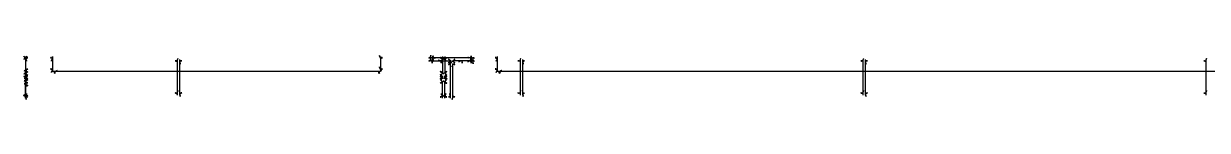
# Model space of a CAD drawing. Header units: millimetres. Extents: x -7889 to 13, y -75 to 78.
# Drawn here: x -7889 to -3919, y -75 to 78 of the extents above; entities that cross this region are included whole.
import ezdxf

# ---------------------------------------------------------------- set-up
doc = ezdxf.new("R2010")
doc.units = ezdxf.units.MM
for name, color, linetype in [('AutoDetect_10_49', 1, 'Continuous'), ('AutoDetect_11_62', 1, 'Continuous'), ('AutoDetect_12_61', 1, 'Continuous'), ('AutoDetect_13_54', 1, 'Continuous'), ('AutoDetect_14_55', 1, 'Continuous'), ('AutoDetect_15_46', 1, 'Continuous'), ('AutoDetect_16_47', 1, 'Continuous'), ('AutoDetect_17_59', 1, 'Continuous'), ('AutoDetect_18_58', 1, 'Continuous'), ('AutoDetect_19_68', 1, 'Continuous'), ('AutoDetect_1_81', 1, 'Continuous'), ('AutoDetect_20_67', 1, 'Continuous'), ('AutoDetect_2_77', 1, 'Continuous'), ('AutoDetect_39_42', 1, 'Continuous'), ('AutoDetect_3_75', 1, 'Continuous'), ('AutoDetect_3_76', 1, 'Continuous'), ('AutoDetect_3_80', 1, 'Continuous'), ('AutoDetect_41_44', 1, 'Continuous'), ('AutoDetect_42_45', 1, 'Continuous'), ('AutoDetect_43_65', 1, 'Continuous'), ('AutoDetect_44_72', 1, 'Continuous'), ('AutoDetect_45_66', 1, 'Continuous'), ('AutoDetect_46_73', 1, 'Continuous'), ('AutoDetect_47_41', 1, 'Continuous'), ('AutoDetect_49_56', 1, 'Continuous'), ('AutoDetect_4_74', 1, 'Continuous'), ('AutoDetect_4_78', 1, 'Continuous'), ('AutoDetect_4_82', 1, 'Continuous'), ('AutoDetect_53_57', 1, 'Continuous'), ('AutoDetect_54_60', 1, 'Continuous'), ('AutoDetect_55_79', 1, 'Continuous'), ('AutoDetect_56_71', 1, 'Continuous'), ('AutoDetect_57_69', 1, 'Continuous'), ('AutoDetect_57_70', 1, 'Continuous'), ('AutoDetect_60_64', 1, 'Continuous'), ('AutoDetect_61_63', 1, 'Continuous'), ('AutoDetect_71_53', 1, 'Continuous'), ('AutoDetect_72_48', 1, 'Continuous'), ('AutoDetect_73_52', 1, 'Continuous'), ('AutoDetect_74_51', 1, 'Continuous'), ('AutoDetect_9_50', 1, 'Continuous'), ('Platte_ID_GUID_7F974D67_DAB2_4c41_98B3_3F86D18BA102', 1, 'Continuous')]:
    doc.layers.add(name, color=color, linetype=linetype)

# ---------------------------------------------------------------- blocks, each defined once
blk = doc.blocks.new('Kontrollpunkt')
at = {"color": 0}
for q in [(0, 6), (8, 0), (0, 0, 4)]:
    blk.add_line((0, 0), q, dxfattribs=at)
for points in [[(0.25, 8, -0.25), (-0.25, 8, -0.25), (-0.25, 8, 0.25), (0, 10, 0), (-0.25, 8, -0.25), (0.25, 8, 0.25), (0, 10, 0), (0.25, 8, -0.25), (0.25, 8, 0.25), (-0.25, 8, 0.25)], [(0.25, 6, -0.25), (-0.25, 6, -0.25), (-0.25, 6, 0.25), (0, 8, 0), (-0.25, 6, -0.25), (0.25, 6, 0.25), (0, 8, 0), (0.25, 6, -0.25), (0.25, 6, 0.25), (-0.25, 6, 0.25)], [(0.25, 0.25, 4), (-0.25, 0.25, 4), (-0.25, -0.25, 4), (0, 0, 6), (-0.25, 0.25, 4), (0.25, -0.25, 4), (0, 0, 6), (0.25, 0.25, 4), (0.25, -0.25, 4), (-0.25, -0.25, 4)], [(0.25, 0.25, 6), (-0.25, 0.25, 6), (-0.25, -0.25, 6), (0, 0, 8), (-0.25, 0.25, 6), (0.25, -0.25, 6), (0, 0, 8), (0.25, 0.25, 6), (0.25, -0.25, 6), (-0.25, -0.25, 6)], [(0.25, 0.25, 8), (-0.25, 0.25, 8), (-0.25, -0.25, 8), (0, 0, 10), (-0.25, 0.25, 8), (0.25, -0.25, 8), (0, 0, 10), (0.25, 0.25, 8), (0.25, -0.25, 8), (-0.25, -0.25, 8)], [(8, 0.25, -0.25), (8, 0.25, 0.25), (8, -0.25, 0.25), (10, 0, 0), (8, 0.25, 0.25), (8, -0.25, -0.25), (10, 0, 0), (8, 0.25, -0.25), (8, -0.25, -0.25), (8, -0.25, 0.25)]]:
    blk.add_polyline3d(points, dxfattribs=at)

msp = doc.modelspace()

# ---------------------------------------------------------------- linework, layer by layer
at = {"layer": 'AutoDetect_10_49', "color": 1}
msp.add_line((-6476.5, -2.8, -339.5), (-6476.5, -2.8, -427.5), dxfattribs=at)
at = {"layer": 'AutoDetect_11_62', "color": 1}
msp.add_line((-6484.5, -69.8, -440.5), (-6484.5, -15.8, -440.5), dxfattribs=at)
at = {"layer": 'AutoDetect_12_61', "color": 1}
msp.add_line((-6476.5, -69.8, -440.5), (-6476.5, -15.8, -440.5), dxfattribs=at)
at = {"layer": 'AutoDetect_13_54', "color": 1}
msp.add_line((-6476.5, -69.8, -326.5), (-6476.5, -15.8, -326.5), dxfattribs=at)
at = {"layer": 'AutoDetect_14_55', "color": 1}
msp.add_line((-6484.5, -69.8, -326.5), (-6484.5, -15.8, -326.5), dxfattribs=at)
at = {"layer": 'AutoDetect_15_46', "color": 1}
msp.add_line((-6476.5, 2.7, -339.5), (-6476.5, 2.7, -427.5), dxfattribs=at)
at = {"layer": 'AutoDetect_16_47', "color": 1}
msp.add_line((-6484.5, 2.7, -339.5), (-6484.5, 2.7, -427.5), dxfattribs=at)
at = {"layer": 'AutoDetect_17_59', "color": 1}
msp.add_line((-6484.5, 69.8, -326.5), (-6484.5, 15.8, -326.5), dxfattribs=at)
at = {"layer": 'AutoDetect_18_58', "color": 1}
msp.add_line((-6476.5, 69.8, -326.5), (-6476.5, 15.8, -326.5), dxfattribs=at)
at = {"layer": 'AutoDetect_19_68', "color": 1}
msp.add_line((-6484.5, 69.8, -440.5), (-6484.5, 15.8, -440.5), dxfattribs=at)
at = {"layer": 'AutoDetect_1_81', "color": 1}
msp.add_line((-7882.4, 70, -317), (-7882.4, -70, -317), dxfattribs=at)
at = {"layer": 'AutoDetect_20_67', "color": 1}
msp.add_line((-6476.5, 69.8, -440.5), (-6476.5, 15.8, -440.5), dxfattribs=at)
at = {"layer": 'AutoDetect_2_77', "color": 1}
msp.add_line((-7882.4, 70, -450), (-7882.4, -70, -450), dxfattribs=at)
at = {"layer": 'AutoDetect_39_42', "color": 1}
msp.add_line((-3923.8, 60, -317), (-3923.8, -60, -317), dxfattribs=at)
at = {"layer": 'AutoDetect_3_75', "color": 1}
msp.add_line((-7882.4, -2.8, -337.5), (-7882.4, -2.8, -429.5), dxfattribs=at)
at = {"layer": 'AutoDetect_3_75', "color": 1, "extrusion": (-1, 0, 0)}
for centre, start, end in [((14.7, -337.5, 7882.4), 135, 180), ((14.7, -429.5, 7882.4), 180, 225)]:
    msp.add_arc(centre, 12, start, end, dxfattribs=at)
at = {"layer": 'AutoDetect_3_76', "color": 1}
msp.add_line((-7882.4, -69.9, -325.5), (-7882.4, -14.8, -325.5), dxfattribs=at)
at = {"layer": 'AutoDetect_3_76', "color": 1, "extrusion": (-1, 0, 0)}
msp.add_arc((14.7, -337.5, 7882.4), 12, 90, 135, dxfattribs=at)
at = {"layer": 'AutoDetect_3_80', "color": 1}
msp.add_line((-7882.4, -69.9, -441.5), (-7882.4, -14.8, -441.5), dxfattribs=at)
at = {"layer": 'AutoDetect_3_80', "color": 1, "extrusion": (1, 0, 0)}
msp.add_arc((-14.8, -429.5, -7882.4), 12, 270, 315, dxfattribs=at)
at = {"layer": 'AutoDetect_41_44', "color": 1}
msp.add_line((-5073.8, 60, -317), (-5073.8, -60, -317), dxfattribs=at)
at = {"layer": 'AutoDetect_42_45', "color": 1}
msp.add_line((-5065.8, 60, -317), (-5065.8, -60, -317), dxfattribs=at)
at = {"layer": 'AutoDetect_43_65', "color": 1}
msp.add_line((-6223.8, 60, -317), (-6223.8, -60, -317), dxfattribs=at)
at = {"layer": 'AutoDetect_44_72', "color": 1}
msp.add_line((-6215.8, 60, -317), (-6215.8, -60, -317), dxfattribs=at)
at = {"layer": 'AutoDetect_45_66', "color": 1}
msp.add_line((-7373.8, 60, -317), (-7373.8, -60, -317), dxfattribs=at)
at = {"layer": 'AutoDetect_46_73', "color": 1}
msp.add_line((-7365.8, 60, -317), (-7365.8, -60, -317), dxfattribs=at)
at = {"layer": 'AutoDetect_47_41', "color": 1}
msp.add_line((-2400.5, 20, -450), (-6300.5, 20, -450), dxfattribs=at)
at = {"layer": 'AutoDetect_49_56', "color": 1}
msp.add_line((-6300.5, 70, -450), (-6300.5, 20, -450), dxfattribs=at)
at = {"layer": 'AutoDetect_4_74', "color": 1}
msp.add_line((-7882.4, 2.7, -429.5), (-7882.4, 2.7, -337.5), dxfattribs=at)
at = {"layer": 'AutoDetect_4_74', "color": 1, "extrusion": (-1, 0, 0)}
for centre, start, end in [((-14.8, -429.5, 7882.4), 315, 360), ((-14.8, -337.5, 7882.4), 0, 45)]:
    msp.add_arc(centre, 12, start, end, dxfattribs=at)
at = {"layer": 'AutoDetect_4_78', "color": 1}
msp.add_line((-7882.4, 69.9, -325.5), (-7882.4, 14.7, -325.5), dxfattribs=at)
at = {"layer": 'AutoDetect_4_78', "color": 1, "extrusion": (1, 0, 0)}
msp.add_arc((14.7, -337.5, -7882.4), 12, 90, 135, dxfattribs=at)
at = {"layer": 'AutoDetect_4_82', "color": 1}
msp.add_line((-7882.4, 69.9, -441.5), (-7882.4, 14.7, -441.5), dxfattribs=at)
at = {"layer": 'AutoDetect_4_82', "color": 1, "extrusion": (-1, 0, 0)}
msp.add_arc((-14.8, -429.5, 7882.4), 12, 270, 315, dxfattribs=at)
at = {"layer": 'AutoDetect_53_57', "color": 1}
msp.add_line((-6692.4, 20, -450), (-7792.4, 20, -450), dxfattribs=at)
at = {"layer": 'AutoDetect_54_60', "color": 1}
msp.add_line((-6692.4, 70, -450), (-6692.4, 20, -450), dxfattribs=at)
at = {"layer": 'AutoDetect_55_79', "color": 1}
msp.add_line((-7792.4, 70, -450), (-7792.4, 20, -450), dxfattribs=at)
at = {"layer": 'AutoDetect_56_71', "color": 1}
msp.add_line((-6383.4, 65, -317), (-6523.4, 65, -317), dxfattribs=at)
at = {"layer": 'AutoDetect_57_69', "color": 1}
msp.add_line((-6383.4, 55, -317), (-6449.4, 55, -317), dxfattribs=at)
at = {"layer": 'AutoDetect_57_70', "color": 1}
msp.add_line((-6523.4, 55, -317), (-6457.4, 55, -317), dxfattribs=at)
at = {"layer": 'AutoDetect_60_64', "color": 1}
msp.add_line((-6457.4, -70, -317), (-6457.4, 45, -317), dxfattribs=at)
at = {"layer": 'AutoDetect_61_63', "color": 1}
msp.add_line((-6449.4, -70, -317), (-6449.4, 45, -317), dxfattribs=at)
at = {"layer": 'AutoDetect_71_53', "color": 1}
msp.add_line((-6383.4, 65, -267), (-6523.4, 65, -267), dxfattribs=at)
at = {"layer": 'AutoDetect_72_48', "color": 1}
msp.add_line((-6383.4, 65, -272), (-6523.4, 65, -272), dxfattribs=at)
at = {"layer": 'AutoDetect_73_52', "color": 1}
msp.add_line((-6457.4, 55, -267), (-6457.4, 55, -307), dxfattribs=at)
at = {"layer": 'AutoDetect_74_51', "color": 1}
msp.add_line((-6449.4, 55, -267), (-6449.4, 55, -307), dxfattribs=at)
at = {"layer": 'AutoDetect_9_50', "color": 1}
msp.add_line((-6484.5, -2.8, -339.5), (-6484.5, -2.8, -427.5), dxfattribs=at)

# ---------------------------------------------------------------- block references
at = {"layer": 'AutoDetect_10_49', "color": 1, "extrusion": (0.702671, -0.702671, -0.111831), "rotation": 263.6190590725203}
msp.add_blockref('Kontrollpunkt', (-4581.5, -849.3, -4510.9), dxfattribs=at)
at = {"layer": 'AutoDetect_10_49', "color": 1, "extrusion": (0.696364, -0.696364, 0.173648)}
for p, rotation in [((-4581.5, 421.2, -4574), 279.8510761165839), ((-4581.5, 373.9, -4582.3), 270.0347945626858)]:
    msp.add_blockref('Kontrollpunkt', p, dxfattribs=dict(at, rotation=rotation))
at = {"layer": 'AutoDetect_11_62', "color": 1, "extrusion": (-0.722286, -0.362, 0.589286), "rotation": 97.18523349024966}
msp.add_blockref('Kontrollpunkt', (-2891.4, -3776.2, 4429.8), dxfattribs=at)
at = {"layer": 'AutoDetect_11_62', "color": 1, "extrusion": (-0.696364, -0.173648, 0.696364), "rotation": 98.13857298109163}
msp.add_blockref('Kontrollpunkt', (-1507.1, -4708.3, 4219.9), dxfattribs=at)
at = {"layer": 'AutoDetect_12_61', "color": 1, "extrusion": (0.722286, -0.362, 0.589286), "rotation": 262.8147667337925}
msp.add_blockref('Kontrollpunkt', (-2915.9, 3051.9, -4931.7), dxfattribs=at)
at = {"layer": 'AutoDetect_12_61', "color": 1, "extrusion": (0.696364, -0.173648, 0.696364), "rotation": 261.8614270189084}
msp.add_blockref('Kontrollpunkt', (-1628.9, 4049.1, -4805.7), dxfattribs=at)
at = {"layer": 'AutoDetect_13_54', "color": 1, "extrusion": (0.642605, -0.417273, -0.642605), "rotation": 270.5000077856872}
msp.add_blockref('Kontrollpunkt', (-3540.3, -3735.1, -3945.4), dxfattribs=at)
at = {"layer": 'AutoDetect_13_54', "color": 1, "extrusion": (0.696364, -0.173648, -0.696364), "rotation": 278.1385729810916}
msp.add_blockref('Kontrollpunkt', (-1628.9, -4599.6, -4271.5), dxfattribs=at)
at = {"layer": 'AutoDetect_14_55', "color": 1, "extrusion": (-0.721719, -0.362174, -0.589875), "rotation": 82.85911966350352}
msp.add_blockref('Kontrollpunkt', (-2894.3, 3159.2, 4878.3), dxfattribs=at)
at = {"layer": 'AutoDetect_14_55', "color": 1, "extrusion": (-0.696364, -0.173648, -0.696364), "rotation": 81.86142701890837}
msp.add_blockref('Kontrollpunkt', (-1507.1, 4157.8, 4754), dxfattribs=at)
at = {"layer": 'AutoDetect_15_46', "color": 1, "extrusion": (0.696364, 0.696364, 0.173648)}
for p, rotation in [((4581.5, 421.2, -4574), 77.24859307823723), ((4581.5, 373.9, -4582.3), 88.4276586046125)]:
    msp.add_blockref('Kontrollpunkt', p, dxfattribs=dict(at, rotation=rotation))
at = {"layer": 'AutoDetect_15_46', "color": 1, "extrusion": (0.702671, 0.702671, -0.11183), "rotation": 98.29189962214313}
msp.add_blockref('Kontrollpunkt', (4581.5, -849.3, -4510.9), dxfattribs=at)
at = {"layer": 'AutoDetect_16_47', "color": 1, "extrusion": (-0.696364, 0.696364, 0.173648)}
for p, rotation in [((4583.3, -1170.3, 4451.6), 279.8510761165839), ((4583.3, -1217.6, 4443.2), 270.0347945626858)]:
    msp.add_blockref('Kontrollpunkt', p, dxfattribs=dict(at, rotation=rotation))
at = {"layer": 'AutoDetect_16_47', "color": 1, "extrusion": (-0.702671, 0.702671, -0.111829), "rotation": 263.619165353783}
msp.add_blockref('Kontrollpunkt', (4583.3, 175.6, 4596.4), dxfattribs=at)
at = {"layer": 'AutoDetect_17_59', "color": 1, "extrusion": (-0.696364, 0.173648, -0.696364), "rotation": 278.1385729810916}
msp.add_blockref('Kontrollpunkt', (1507.1, 4157.8, 4754), dxfattribs=at)
at = {"layer": 'AutoDetect_17_59', "color": 1, "extrusion": (-0.721718, 0.362175, -0.589875), "rotation": 277.1408227261156}
msp.add_blockref('Kontrollpunkt', (2894.3, 3159.2, 4878.3), dxfattribs=at)
at = {"layer": 'AutoDetect_18_58', "color": 1, "extrusion": (0.696364, 0.173648, -0.696364), "rotation": 81.86142701890837}
msp.add_blockref('Kontrollpunkt', (1628.9, -4599.6, -4271.5), dxfattribs=at)
at = {"layer": 'AutoDetect_18_58', "color": 1, "extrusion": (0.642605, 0.417275, -0.642605), "rotation": 89.50004007375696}
msp.add_blockref('Kontrollpunkt', (3540.3, -3735.1, -3945.4), dxfattribs=at)
at = {"layer": 'AutoDetect_19_68', "color": 1, "extrusion": (-0.696364, 0.173648, 0.696364), "rotation": 261.8614270189084}
msp.add_blockref('Kontrollpunkt', (1507.1, -4708.3, 4219.9), dxfattribs=at)
at = {"layer": 'AutoDetect_19_68', "color": 1, "extrusion": (-0.722287, 0.361998, 0.589287), "rotation": 262.8147319997511}
msp.add_blockref('Kontrollpunkt', (2891.4, -3776.2, 4429.8), dxfattribs=at)
at = {"layer": 'AutoDetect_1_81', "color": 1, "extrusion": (0.696365, 0.173648, 0.696364), "rotation": 180}
for p in [(1969.3, 5087.6, -5698.7), (1845.1, 5109.2, -5720.9)]:
    msp.add_blockref('Kontrollpunkt', p, dxfattribs=at)
at = {"layer": 'AutoDetect_20_67', "color": 1, "extrusion": (0.696364, 0.173648, 0.696364), "rotation": 98.13857298109163}
msp.add_blockref('Kontrollpunkt', (1628.9, 4049.1, -4805.7), dxfattribs=at)
at = {"layer": 'AutoDetect_20_67', "color": 1, "extrusion": (0.722287, 0.361998, 0.589287), "rotation": 97.18526799655588}
msp.add_blockref('Kontrollpunkt', (2915.9, 3051.9, -4931.7), dxfattribs=at)
at = {"layer": 'AutoDetect_2_77', "color": 1, "extrusion": (0.696364, 0.173648, -0.696365), "rotation": 324.9858000495865}
for p in [(1969.3, -5638.1, -5164.6), (1845.1, -5659.7, -5186.8)]:
    msp.add_blockref('Kontrollpunkt', p, dxfattribs=at)
at = {"layer": 'AutoDetect_39_42', "color": 1, "extrusion": (-0.696364, 0.173648, 0.696365), "rotation": 180}
for p in [(897, -2887.8, 2521), (1001.8, -2869.6, 2502.3)]:
    msp.add_blockref('Kontrollpunkt', p, dxfattribs=at)
at = {"layer": 'AutoDetect_3_75', "color": 1, "extrusion": (0.650894, -0.650895, -0.390732), "rotation": 248.6577771660744}
msp.add_blockref('Kontrollpunkt', (-5575.7, -2487.7, -4997), dxfattribs=at)
at = {"layer": 'AutoDetect_3_75', "color": 1, "extrusion": (0.701498, -0.701498, -0.125706), "rotation": 262.8351624206737}
msp.add_blockref('Kontrollpunkt', (-5575.7, -1035.2, -5485.1), dxfattribs=at)
at = {"layer": 'AutoDetect_3_75', "color": 1, "extrusion": (0.650896, -0.650895, 0.39073), "rotation": 291.3420467816904}
msp.add_blockref('Kontrollpunkt', (-5575.7, 1781.7, -5296.7), dxfattribs=at)
at = {"layer": 'AutoDetect_3_75', "color": 1, "extrusion": (0.696365, -0.696364, 0.173647), "rotation": 279.8509938381412}
for p in [(-5575.7, 595.8, -5552.7), (-5575.7, 554.4, -5560)]:
    msp.add_blockref('Kontrollpunkt', p, dxfattribs=at)
at = {"layer": 'AutoDetect_3_76', "color": 1, "extrusion": (0.623325, -0.472156, -0.623326), "rotation": 267.3370087953414}
msp.add_blockref('Kontrollpunkt', (-4771.2, -4165.5, -4703.4), dxfattribs=at)
at = {"layer": 'AutoDetect_3_76', "color": 1, "extrusion": (0.739336, -0.306249, -0.599661), "rotation": 278.2500213663056}
msp.add_blockref('Kontrollpunkt', (-3039.4, -4621.8, -5625), dxfattribs=at)
at = {"layer": 'AutoDetect_3_76', "color": 1, "extrusion": (0.696364, -0.173648, -0.696365), "rotation": 278.1385368344696}
msp.add_blockref('Kontrollpunkt', (-1969.2, -5548.8, -5251.3), dxfattribs=at)
at = {"layer": 'AutoDetect_3_80', "color": 1, "extrusion": (0.711959, -0.390731, 0.583476), "rotation": 265.1443185436964}
msp.add_blockref('Kontrollpunkt', (-3805.3, 3669.2, -5863.8), dxfattribs=at)
at = {"layer": 'AutoDetect_3_80', "color": 1, "extrusion": (0.777566, -0.263137, 0.571095), "rotation": 258.7388360195235}
msp.add_blockref('Kontrollpunkt', (-2550.2, 3897.1, -6374.7), dxfattribs=at)
at = {"layer": 'AutoDetect_3_80', "color": 1, "extrusion": (0.696365, -0.173648, 0.696364), "rotation": 261.8613908723428}
msp.add_blockref('Kontrollpunkt', (-1969.2, 4998.3, -5785.4), dxfattribs=at)
at = {"layer": 'AutoDetect_41_44', "color": 1, "extrusion": (-0.696364, 0.173648, 0.696365), "rotation": 180}
for p in [(1175.2, -3664.8, 3321.8), (1280, -3646.6, 3303.1)]:
    msp.add_blockref('Kontrollpunkt', p, dxfattribs=at)
at = {"layer": 'AutoDetect_42_45', "color": 1, "extrusion": (0.696365, 0.173648, 0.696364), "rotation": 180}
for p in [(1278.1, 3186.2, -3739), (1173.3, 3204.4, -3757.8)]:
    msp.add_blockref('Kontrollpunkt', p, dxfattribs=at)
at = {"layer": 'AutoDetect_43_65', "color": 1, "extrusion": (-0.696364, 0.173648, 0.696365), "rotation": 180}
for p in [(1453.5, -4441.9, 4122.7), (1558.3, -4423.7, 4103.9)]:
    msp.add_blockref('Kontrollpunkt', p, dxfattribs=at)
at = {"layer": 'AutoDetect_44_72', "color": 1, "extrusion": (0.696365, 0.173648, 0.696364), "rotation": 180}
for p in [(1556.3, 3963.3, -4539.8), (1451.5, 3981.4, -4558.6)]:
    msp.add_blockref('Kontrollpunkt', p, dxfattribs=at)
at = {"layer": 'AutoDetect_45_66', "color": 1, "extrusion": (-0.696364, 0.173648, 0.696365), "rotation": 180}
for p in [(1731.7, -5218.9, 4923.5), (1836.5, -5200.7, 4904.7)]:
    msp.add_blockref('Kontrollpunkt', p, dxfattribs=at)
at = {"layer": 'AutoDetect_46_73', "color": 1, "extrusion": (0.696365, 0.173648, 0.696364), "rotation": 180}
for p in [(1834.6, 4740.3, -5340.7), (1729.8, 4758.5, -5359.4)]:
    msp.add_blockref('Kontrollpunkt', p, dxfattribs=at)
at = {"layer": 'AutoDetect_47_41', "color": 1, "extrusion": (0.173648, -0.696364, -0.696364), "rotation": 341.9218654017965}
msp.add_blockref('Kontrollpunkt', (-6102.6, -1397, -793.6), dxfattribs=at)
at = {"layer": 'AutoDetect_49_56', "color": 1, "extrusion": (-0.696364, 0.173648, -0.696364), "rotation": 8.42001581537744}
for p in [(1462.3, 3944.9, 4711.9), (1499.2, 3938.5, 4705.3)]:
    msp.add_blockref('Kontrollpunkt', p, dxfattribs=at)
at = {"layer": 'AutoDetect_4_74', "color": 1, "extrusion": (0.650896, 0.650896, 0.39073), "rotation": 63.01439498910197}
msp.add_blockref('Kontrollpunkt', (5575.7, 1781.7, -5296.7), dxfattribs=at)
at = {"layer": 'AutoDetect_4_74', "color": 1, "extrusion": (0.701498, 0.701498, 0.125706), "rotation": 80.696299494927}
msp.add_blockref('Kontrollpunkt', (5575.7, 274.3, -5581.6), dxfattribs=at)
at = {"layer": 'AutoDetect_4_74', "color": 1, "extrusion": (0.696364, 0.696364, -0.17365), "rotation": 102.7515058494407}
for p in [(5575.7, -1351.1, -5419.5), (5575.7, -1309.8, -5426.8)]:
    msp.add_blockref('Kontrollpunkt', p, dxfattribs=at)
at = {"layer": 'AutoDetect_4_74', "color": 1, "extrusion": (0.650895, 0.650895, -0.390732), "rotation": 116.9857593889527}
msp.add_blockref('Kontrollpunkt', (5575.7, -2487.7, -4997), dxfattribs=at)
at = {"layer": 'AutoDetect_4_78', "color": 1, "extrusion": (0.696364, 0.173648, -0.696365), "rotation": 81.86146316553038}
msp.add_blockref('Kontrollpunkt', (1969.2, -5548.8, -5251.3), dxfattribs=at)
at = {"layer": 'AutoDetect_4_78', "color": 1, "extrusion": (0.703149, 0.328819, -0.630444), "rotation": 84.90095182790768}
msp.add_blockref('Kontrollpunkt', (3361.5, -4747.6, -5329.2), dxfattribs=at)
at = {"layer": 'AutoDetect_4_78', "color": 1, "extrusion": (0.71196, 0.390731, -0.583474), "rotation": 85.14428864462003}
msp.add_blockref('Kontrollpunkt', (3805.3, -4292.1, -5416.3), dxfattribs=at)
at = {"layer": 'AutoDetect_4_82', "color": 1, "extrusion": (0.696365, 0.173648, 0.696364), "rotation": 98.13860912765725}
msp.add_blockref('Kontrollpunkt', (1969.2, 4998.3, -5785.4), dxfattribs=at)
at = {"layer": 'AutoDetect_4_82', "color": 1, "extrusion": (0.623326, 0.472154, 0.623325), "rotation": 87.33718647264728}
msp.add_blockref('Kontrollpunkt', (4771.2, 3565.8, -5181.6), dxfattribs=at)
at = {"layer": 'AutoDetect_4_82', "color": 1, "extrusion": (0.739337, 0.306248, 0.59966), "rotation": 98.25013018500638}
msp.add_blockref('Kontrollpunkt', (3039.4, 4008, -6084.9), dxfattribs=at)
at = {"layer": 'AutoDetect_53_57', "color": 1, "extrusion": (0.173648, -0.696364, -0.696364), "rotation": 354.5377619568364}
for p in [(-7550.2, -1648.4, -1052.7), (-6494.6, -1465.1, -863.7)]:
    msp.add_blockref('Kontrollpunkt', p, dxfattribs=at)
at = {"layer": 'AutoDetect_54_60', "color": 1, "extrusion": (0.696364, 0.173648, -0.696364), "rotation": 352.4828843366759}
for p in [(1681.4, -4834.1, -4335.9), (1644.5, -4840.5, -4342.5)]:
    msp.add_blockref('Kontrollpunkt', p, dxfattribs=at)
at = {"layer": 'AutoDetect_55_79', "color": 1, "extrusion": (-0.696364, 0.173648, -0.696364), "rotation": 10.02243086569723}
for p in [(1823.3, 4953, 5750.8), (1860.2, 4946.6, 5744.2)]:
    msp.add_blockref('Kontrollpunkt', p, dxfattribs=at)
at = {"layer": 'AutoDetect_56_71', "color": 2, "extrusion": (0.173648, 0.696364, 0.696364), "rotation": 9.851073708204042}
for p in [(6339.4, 826.7, -1307.2), (6215.2, 805.1, -1285)]:
    msp.add_blockref('Kontrollpunkt', p, dxfattribs=at)
at = {"layer": 'AutoDetect_57_69', "color": 1, "extrusion": (0.575779, -0.578135, 0.578134), "rotation": 180}
msp.add_blockref('Kontrollpunkt', (-4530.9, 2395, -3928.5), dxfattribs=at)
at = {"layer": 'AutoDetect_57_69', "color": 1, "extrusion": (0.173648, -0.696364, 0.696364), "rotation": 180}
for p in [(-6215.3, 891.2, -1373.8), (-6186.2, 886.2, -1368.6)]:
    msp.add_blockref('Kontrollpunkt', p, dxfattribs=at)
at = {"layer": 'AutoDetect_57_70', "color": 1, "extrusion": (-0.173648, -0.696364, 0.696364), "rotation": 180}
for p in [(-6337, -1288.5, 872.7), (-6307.9, -1283.4, 867.5)]:
    msp.add_blockref('Kontrollpunkt', p, dxfattribs=at)
at = {"layer": 'AutoDetect_57_70', "color": 1, "extrusion": (-0.575778, -0.578134, 0.578135), "rotation": 180}
msp.add_blockref('Kontrollpunkt', (-4614.2, -2870.5, 3502.9), dxfattribs=at)
at = {"layer": 'AutoDetect_60_64', "color": 1, "extrusion": (-0.696364, -0.173648, 0.696365), "rotation": 180}
for p in [(-1606.1, -4583, 4268.1), (-1500.3, -4601.4, 4287)]:
    msp.add_blockref('Kontrollpunkt', p, dxfattribs=at)
at = {"layer": 'AutoDetect_61_63', "color": 1, "extrusion": (0.696365, -0.173648, 0.696364), "rotation": 180}
for p in [(-1516.8, 4137.7, -4719.7), (-1622.6, 4119.4, -4700.8)]:
    msp.add_blockref('Kontrollpunkt', p, dxfattribs=at)
at = {"layer": 'AutoDetect_71_53', "color": 1, "extrusion": (0.173649, -0.696364, 0.696364), "rotation": 340.2977703051427}
for p in [(-6308, 950.4, -1362.9), (-6183.8, 928.8, -1340.7)]:
    msp.add_blockref('Kontrollpunkt', p, dxfattribs=at)
at = {"layer": 'AutoDetect_72_48', "color": 1, "extrusion": (0.173647, 0.696364, -0.696364), "rotation": 160.297925228558}
for p in [(6339.4, -1249.4, -897), (6215.2, -1227.8, -874.8)]:
    msp.add_blockref('Kontrollpunkt', p, dxfattribs=at)
at = {"layer": 'AutoDetect_73_52', "color": 1, "extrusion": (-0.696364, -0.696364, 0.173649), "rotation": 88.42759515713522}
for p in [(-4604.9, -1055, 4411), (-4604.9, -1088.5, 4405.1)]:
    msp.add_blockref('Kontrollpunkt', p, dxfattribs=at)
at = {"layer": 'AutoDetect_74_51', "color": 1, "extrusion": (0.696364, -0.696364, 0.173647), "rotation": 270.0347468222073}
for p in [(-4521.5, 529.8, -4576.8), (-4521.5, 496.3, -4582.7)]:
    msp.add_blockref('Kontrollpunkt', p, dxfattribs=at)
at = {"layer": 'AutoDetect_9_50', "color": 1, "extrusion": (-0.702671, -0.702671, -0.111832), "rotation": 98.29201667951108}
msp.add_blockref('Kontrollpunkt', (-4583.3, 175.6, 4596.3), dxfattribs=at)
at = {"layer": 'AutoDetect_9_50', "color": 1, "extrusion": (-0.696364, -0.696364, 0.173648)}
for p, rotation in [((-4583.3, -1217.6, 4443.2), 88.42765860461249), ((-4583.3, -1170.3, 4451.6), 77.24859307823722)]:
    msp.add_blockref('Kontrollpunkt', p, dxfattribs=dict(at, rotation=rotation))
at = {"layer": 'Platte_ID_GUID_7F974D67_DAB2_4c41_98B3_3F86D18BA102', "color": 2, "extrusion": (-0.707106, 0, 0.707107), "rotation": 179.9999991462264}
for p in [(-65, -4836.9, 4388.5), (-55, -4836.9, 4388.5)]:
    msp.add_blockref('Kontrollpunkt', p, dxfattribs=at)
at = {"layer": 'Platte_ID_GUID_7F974D67_DAB2_4c41_98B3_3F86D18BA102', "color": 2, "extrusion": (0.707107, 2.77556e-17, 0.707106), "rotation": 108.2489109029995}
for p in [(65, 4289.6, -4737.9), (55, 4289.6, -4737.9)]:
    msp.add_blockref('Kontrollpunkt', p, dxfattribs=at)

doc.saveas('drawing.dxf')
